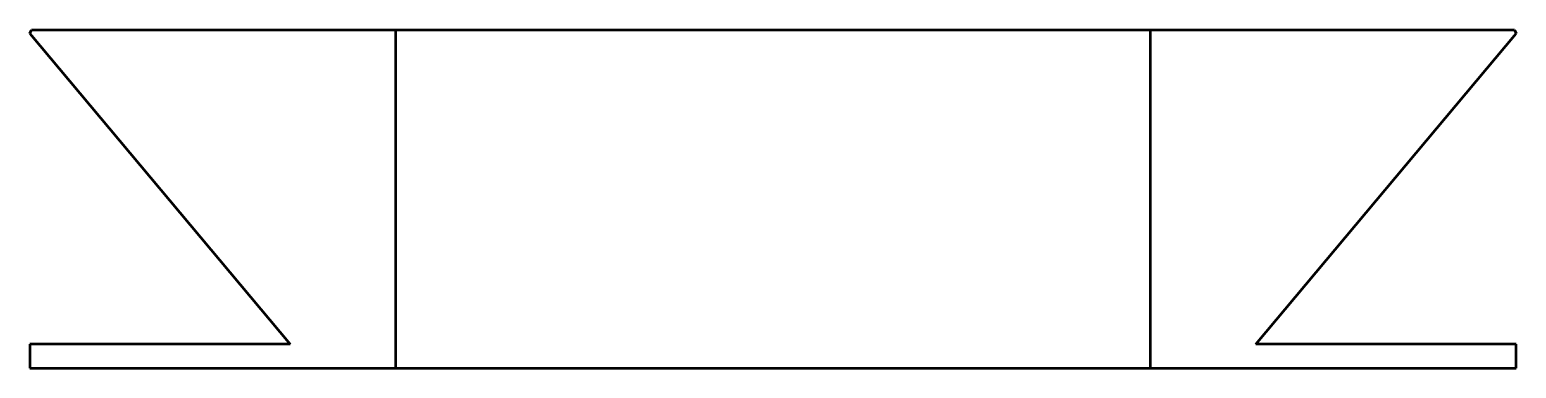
# Model space of a CAD drawing. Header units: millimetres. Extents: x 0 to 308, y 0 to 70.
import ezdxf

# ---------------------------------------------------------------- set-up
doc = ezdxf.new("R2010")
doc.units = ezdxf.units.MM
doc.layers.add('IV_BEND_DOWN', color=250, linetype='Continuous', lineweight=50)
doc.layers.add('IV_OUTER_PROFILE', color=7, linetype='Continuous', lineweight=50)

msp = doc.modelspace()

# ---------------------------------------------------------------- linework, layer by layer
at = {"layer": 'IV_BEND_DOWN'}
for p, q in [((75.72, 70), (75.72, 0)), ((231.92, 0), (231.92, 70))]:
    msp.add_line(p, q, dxfattribs=at)
at = {"layer": 'IV_OUTER_PROFILE'}
for p, q in [((0, 69.23), (0.36, 70)), ((0, 69.23), (53.9, 5)), ((0.36, 70), (307.28, 70)), ((253.74, 5), (307.64, 69.23)), ((307.28, 70), (307.64, 69.23)), ((53.9, 5), (0, 5)), ((0, 5), (0, 0)), ((307.64, 5), (253.74, 5)), ((307.64, 0), (307.64, 5)), ((0, 0), (307.64, 0))]:
    msp.add_line(p, q, dxfattribs=at)

doc.saveas('drawing.dxf')
